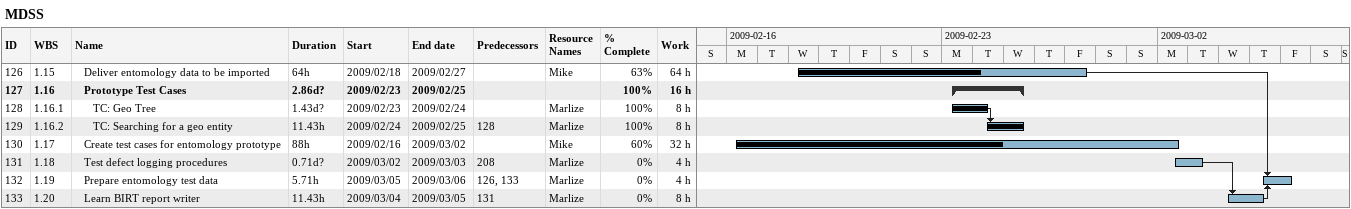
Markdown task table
MDSS

| ID | WBS | Task | Duration | Start | Finish | Predecessors | Resources | % complete | Work (h) |
|---|---|---|---|---|---|---|---|---|---|
| 126 | 1.15 | Deliver entomology data to be imported | 64h | 2009-02-18 | 2009-02-27 |  | Mike | 63 | 64 |
| 127 | 1.16 | **Prototype Test Cases** | 2.86d? | 2009-02-23 | 2009-02-25 |  |  | 100 | 16 |
| 128 | 1.16.1 | TC: Geo Tree | 1.43d? | 2009-02-23 | 2009-02-24 |  | Marlize | 100 | 8 |
| 129 | 1.16.2 | TC: Searching for a geo entity | 11.43h | 2009-02-24 | 2009-02-25 | 128 | Marlize | 100 | 8 |
| 130 | 1.17 | Create test cases for entomology prototype | 88h | 2009-02-16 | 2009-03-02 |  | Mike | 60 | 32 |
| 131 | 1.18 | Test defect logging procedures | 0.71d? | 2009-03-02 | 2009-03-03 | 208 | Marlize | 0 | 4 |
| 132 | 1.19 | Prepare entomology test data | 5.71h | 2009-03-05 | 2009-03-06 | 126, 133 | Marlize | 0 | 4 |
| 133 | 1.20 | Learn BIRT report writer | 11.43h | 2009-03-04 | 2009-03-05 | 131 | Marlize | 0 | 8 |
